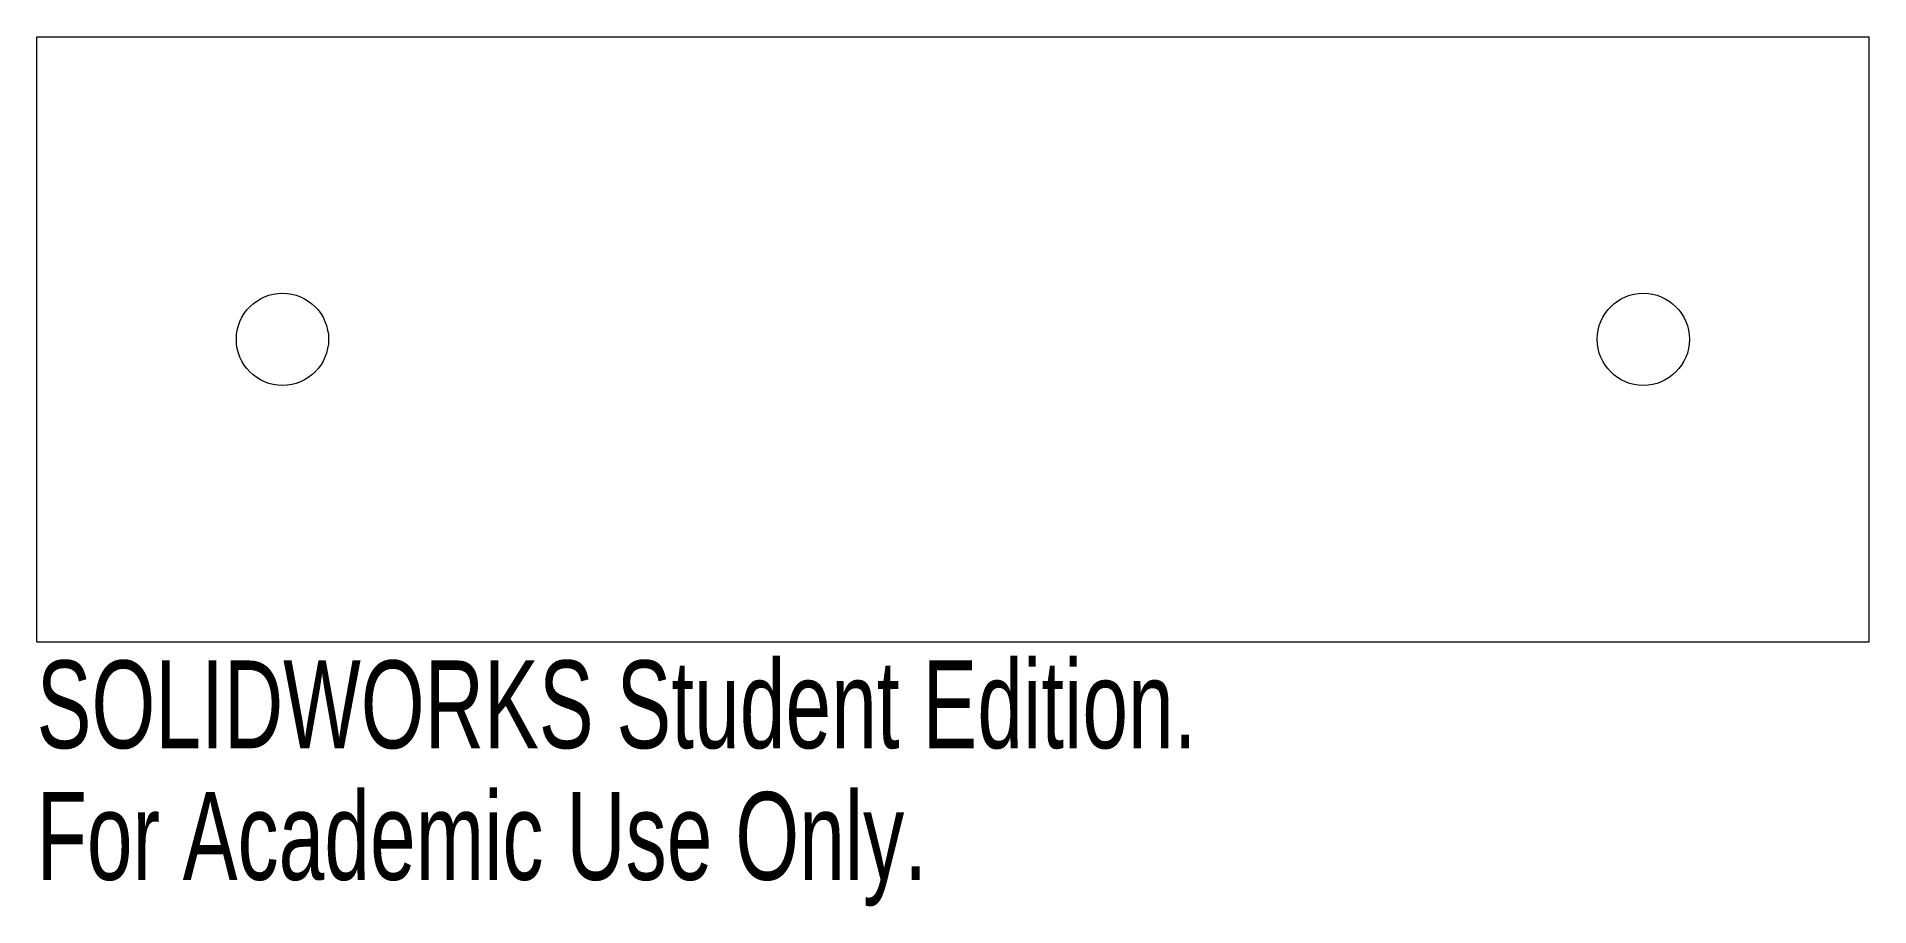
# Model space of a CAD drawing. Header units: inches. Extents: x -0.47 to 3.5, y -1.23 to 0.66.
import ezdxf

# ---------------------------------------------------------------- set-up
doc = ezdxf.new("R2010")
doc.units = ezdxf.units.IN
doc.header["$MEASUREMENT"] = 0
doc.styles.add('SLDTEXTSTYLE0', font='TXT', dxfattribs={"width": 0.7})

msp = doc.modelspace()

# ---------------------------------------------------------------- linework, layer by layer
at = {"color": 7, "linetype": 'Continuous', "lineweight": 15}
for p, q in [((-0.4699, -0.6562), (-0.4699, 0.6562)), ((-0.4699, 0.6562), (3.5034, 0.6562)), ((3.5034, -0.6562), (3.5034, 0.6562)), ((-0.4699, -0.6562), (3.5034, -0.6562))]:
    msp.add_line(p, q, dxfattribs=at)
for centre in [(0.063, 0), (3.0134, 0)]:
    msp.add_circle(centre, 0.1, dxfattribs=at)

# ---------------------------------------------------------------- texts
at = {"color": 7, "linetype": 'Continuous', "char_height": 0.1903, "attachment_point": 1, "style": 'SLDTEXTSTYLE0'}
for s, insert in [('SOLIDWORKS Student Edition.', (-0.4699, -0.6964)), ('For Academic Use Only.', (-0.4699, -0.9818))]:
    msp.add_mtext(s, dxfattribs=dict(at, insert=insert))

doc.saveas('drawing.dxf')
